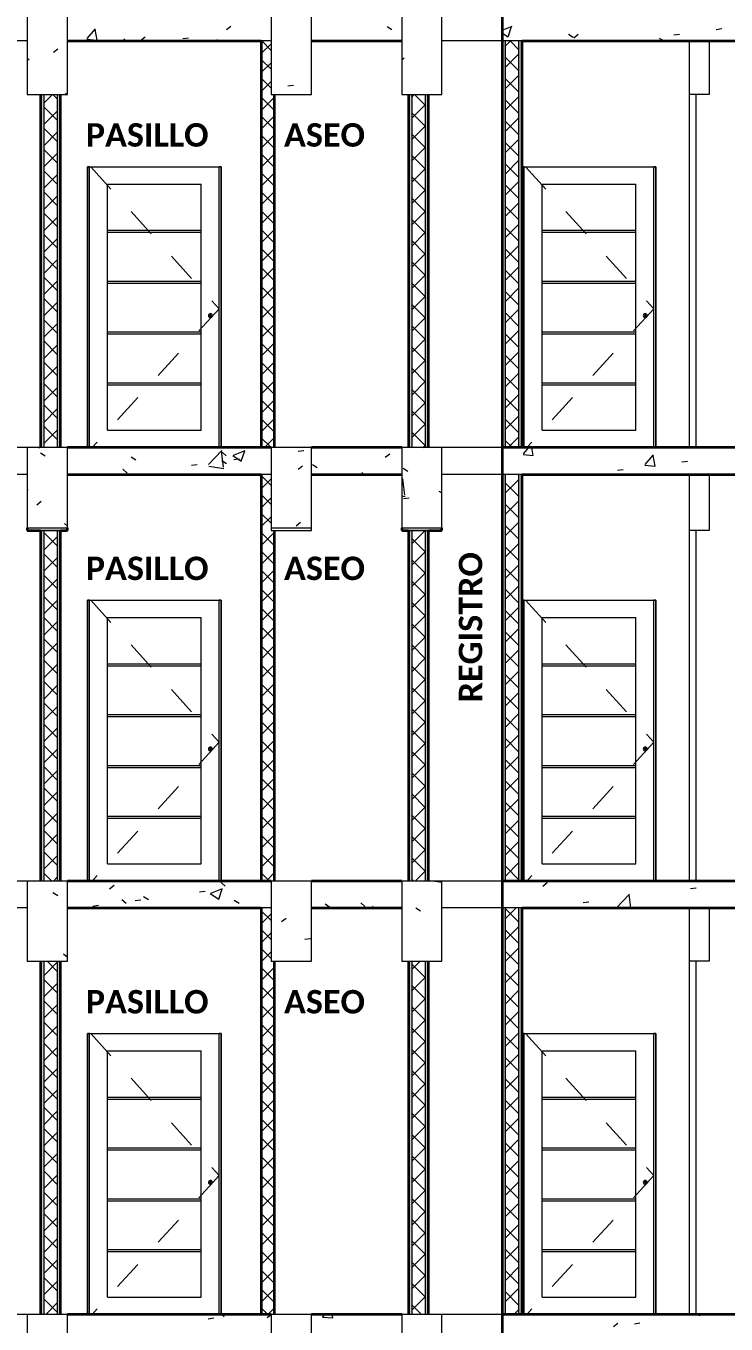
# Model space of a CAD drawing. Header units: metres. Extents: x -144 to 1000, y -717 to 29.
# Drawn here: x 283.87 to 289.11, y -636.42 to -626.71 of the extents above; entities that cross this region are included whole.
import ezdxf

# ---------------------------------------------------------------- set-up
doc = ezdxf.new("R2010")
doc.units = ezdxf.units.M
doc.linetypes.add('Trazo', pattern=[0.45, 0.225, -0.225])
doc.layers.get('0').update_dxf_attribs({"color": 1})
for name, color, linetype, lineweight in [('A-DETL-GENF', 1, 'Continuous', 9), ('A-DETL-THIN', 1, 'Continuous', 9), ('A-DOOR', 1, 'Continuous', 9), ('A-DOOR-FRAM', 1, 'Continuous', 9), ('A-DOOR-HDLN', 1, 'Trazo', 20), ('A-FLOR', 2, 'Continuous', 9), ('A-FLOR-PATT', 8, 'Continuous', 50), ('A-WALL', 4, 'Continuous', 9), ('G-ANNO-TEXT', 2, 'Continuous', 9), ('S-BEAM', 1, 'Continuous', 9), ('S-COLS', 7, 'Continuous', 9)]:
    doc.layers.add(name, color=color, linetype=linetype, lineweight=lineweight)
doc.layers.add('A-WALL-PATT', color=7, linetype='Continuous', lineweight=35, true_color=0x9c9c9c)
doc.styles.add('Calibri_B_1', font='calibrib.ttf', dxfattribs={"height": 0.135})

# ---------------------------------------------------------------- blocks, each defined once
blk = doc.blocks.new('ololo')
at = {"layer": 'A-WALL-PATT', "true_color": 0x747474}
for points in [[(287.4589, -629.8654), (287.4589, -626.8254), (287.4339, -626.8254), (287.4339, -629.8654), (287.448, -629.8654)], [(284.1339, -629.8654), (284.1339, -627.2254), (284.1089, -627.2254), (284.1089, -629.8654)], [(286.8839, -629.8654), (286.8839, -627.2254), (286.8589, -627.2254), (286.8589, -629.8654)], [(287.4589, -633.1054), (287.4589, -630.0654), (287.4339, -630.0654), (287.4339, -633.1054), (287.448, -633.1054)], [(284.1089, -633.1054), (284.1339, -633.1054), (284.1339, -630.4854), (284.1089, -630.4854), (284.1089, -633.0866)], [(286.8839, -633.1054), (286.8839, -630.4854), (286.8589, -630.4854), (286.8589, -633.1054)], [(287.4339, -636.3454), (287.4589, -636.3454), (287.4589, -633.3054), (287.4339, -633.3054), (287.4339, -636.2307)], [(284.1339, -636.3454), (284.1339, -633.7054), (284.1089, -633.7054), (284.1089, -636.3454)], [(286.8839, -636.3454), (286.8839, -633.7054), (286.8589, -633.7054), (286.8589, -636.3454)]]:
    blk.add_hatch(color=8, dxfattribs=at).paths.add_polyline_path(points)
at = {"layer": 'A-WALL-PATT', "lineweight": 5, "true_color": 0x747474}
for points in [[(287.5839, -629.8654), (287.5839, -626.8254), (287.5589, -626.8254), (287.5593, -629.8654)], [(283.9839, -629.8654), (284.0089, -629.8654), (284.0089, -627.2254), (283.9839, -627.2254), (283.9839, -629.8075)], [(286.7339, -629.8654), (286.7589, -629.8654), (286.7589, -627.2254), (286.7339, -627.2254), (286.7339, -629.8075)], [(287.5589, -633.1054), (287.5839, -633.1053), (287.5839, -630.0654), (287.5589, -630.0654), (287.5589, -633.0862)], [(283.9839, -633.1054), (284.0089, -633.1054), (284.0089, -630.4854), (283.9839, -630.4854), (283.9839, -632.9127)], [(286.7339, -633.1054), (286.7589, -633.1054), (286.7589, -630.4854), (286.7339, -630.4854), (286.7339, -632.9127)], [(287.5589, -636.3454), (287.5839, -636.3453), (287.5839, -633.3054), (287.5589, -633.3054), (287.5589, -636.3262)], [(283.9839, -636.3454), (284.0089, -636.3454), (284.0089, -633.7054), (283.9839, -633.7054), (283.9839, -636.2398)], [(286.7339, -636.3454), (286.7589, -636.3454), (286.7589, -633.7054), (286.7339, -633.7054), (286.7339, -636.2398)]]:
    blk.add_hatch(color=8, dxfattribs=at).paths.add_polyline_path(points)
at = {"layer": 'A-DETL-GENF'}
for p, q in [((283.884, -626.9534), (283.8975, -626.9657)), ((284.0793, -626.9101), (284.1126, -626.8845)), ((286.6839, -626.9662), (286.7024, -626.952)), ((285.8335, -627.1601), (285.8751, -627.1547)), ((284.1709, -627.2162), (284.1808, -627.2254)), ((283.9712, -629.8695), (283.9766, -629.8654)), ((283.9823, -629.9048), (284.0176, -629.9273)), ((285.9109, -629.8915), (285.9525, -629.886)), ((285.909, -630.0263), (285.9423, -630.0008)), ((286.6941, -630.0194), (286.7295, -630.0419)), ((286.6839, -630.1084), (286.694, -630.0979)), ((286.7064, -630.2208), (286.6924, -630.1002)), ((283.884, -630.1766), (283.89, -630.1821)), ((286.6839, -630.2267), (286.7088, -630.2305)), ((286.6968, -630.2449), (286.7384, -630.2394)), ((286.9619, -630.19), (286.9839, -630.204)), ((283.9558, -630.2923), (283.9891, -630.2667)), ((284.1634, -630.4326), (284.184, -630.4515)), ((285.8936, -630.449), (285.9268, -630.4235)), ((286.9321, -633.1067), (286.9839, -633.1148)), ((284.0765, -633.191), (284.1119, -633.2135)), ((286.7884, -633.3055), (286.8237, -633.328)), ((285.7855, -633.4085), (285.8188, -633.383)), ((285.9591, -633.5405), (286.0007, -633.535)), ((284.1559, -633.649), (284.184, -633.6748))]:
    blk.add_line(p, q, dxfattribs=at)
at = {"layer": 'A-DETL-THIN'}
for p, q in [((283.884, -626.6254), (283.884, -627.2254)), ((284.184, -627.2254), (284.184, -626.6254)), ((285.7076, -626.6254), (285.7076, -627.2254)), ((286.0098, -627.2254), (286.0098, -626.6254)), ((286.6839, -626.6254), (286.6839, -627.2254)), ((286.9839, -627.2254), (286.9839, -626.6254)), ((283.884, -627.2254), (284.184, -627.2254)), ((285.7076, -627.2254), (286.0098, -627.2254)), ((286.6839, -627.2254), (286.9839, -627.2254)), ((284.184, -629.8654), (283.884, -629.8654)), ((283.884, -629.8654), (283.884, -630.4654)), ((284.184, -630.4654), (284.184, -629.8654)), ((286.0098, -629.8654), (285.7076, -629.8654)), ((285.7076, -629.8654), (285.7076, -630.4654)), ((286.0098, -630.4654), (286.0098, -629.8654)), ((286.9839, -629.8654), (286.6839, -629.8654)), ((286.6839, -629.8654), (286.6839, -630.4654)), ((286.9839, -630.4654), (286.9839, -629.8654)), ((283.884, -630.4654), (284.184, -630.4654)), ((285.7076, -630.4654), (285.7076, -630.4854)), ((285.7076, -630.4654), (286.0098, -630.4654)), ((285.7076, -630.4854), (286.0098, -630.4854)), ((286.0098, -630.4854), (286.0098, -630.4654)), ((286.6839, -630.4654), (286.9839, -630.4654)), ((284.184, -633.1054), (283.884, -633.1054)), ((283.884, -633.1054), (283.884, -633.7054)), ((284.184, -633.7054), (284.184, -633.1054)), ((286.0098, -633.1054), (285.7076, -633.1054)), ((285.7076, -633.1054), (285.7076, -633.7054)), ((286.0098, -633.7054), (286.0098, -633.1054)), ((286.9839, -633.1054), (286.6839, -633.1054)), ((286.6839, -633.1054), (286.6839, -633.7054)), ((286.9839, -633.7054), (286.9839, -633.1054)), ((283.884, -633.7054), (284.184, -633.7054)), ((285.7076, -633.7054), (286.0098, -633.7054)), ((286.6839, -633.7054), (286.9839, -633.7054)), ((284.184, -636.3454), (283.884, -636.3454)), ((283.884, -636.3454), (283.884, -636.9454)), ((284.184, -636.9454), (284.184, -636.3454)), ((286.0098, -636.3454), (285.7076, -636.3454)), ((285.7076, -636.3454), (285.7076, -636.9454)), ((286.0098, -636.9454), (286.0098, -636.3454)), ((286.9839, -636.3454), (286.6839, -636.3454)), ((286.6839, -636.3454), (286.6839, -636.9454)), ((286.9839, -636.9454), (286.9839, -636.3454))]:
    blk.add_line(p, q, dxfattribs=at)
at = {"layer": 'A-DOOR'}
for p, q in [((284.349, -627.7654), (285.319, -627.7654)), ((284.349, -629.8654), (284.349, -627.7654)), ((285.319, -629.8654), (285.319, -627.7654)), ((287.5993, -627.7654), (288.5693, -627.7654)), ((287.5993, -629.8654), (287.5993, -627.7654)), ((288.5693, -629.8654), (288.5693, -627.7654)), ((284.484, -627.8954), (285.184, -627.8954)), ((284.484, -629.7354), (284.484, -627.8954)), ((285.184, -629.7354), (285.184, -627.8954)), ((287.7343, -627.8954), (288.4343, -627.8954)), ((287.7343, -629.7354), (287.7343, -627.8954)), ((288.4343, -629.7354), (288.4343, -627.8954)), ((284.484, -628.2404), (285.184, -628.2404)), ((284.484, -628.2554), (285.184, -628.2554)), ((287.7343, -628.2404), (288.4343, -628.2404)), ((287.7343, -628.2554), (288.4343, -628.2554)), ((284.484, -628.6204), (285.184, -628.6204)), ((284.484, -628.6354), (285.184, -628.6354)), ((287.7343, -628.6204), (288.4343, -628.6204)), ((287.7343, -628.6354), (288.4343, -628.6354)), ((284.484, -629.0004), (285.184, -629.0004)), ((287.7343, -629.0004), (288.4343, -629.0004)), ((284.484, -629.0154), (285.184, -629.0154)), ((287.7343, -629.0154), (288.4343, -629.0154)), ((284.484, -629.3804), (285.184, -629.3804)), ((287.7343, -629.3804), (288.4343, -629.3804)), ((284.484, -629.3954), (285.184, -629.3954)), ((287.7343, -629.3954), (288.4343, -629.3954)), ((284.484, -629.7354), (285.184, -629.7354)), ((287.7343, -629.7354), (288.4343, -629.7354)), ((284.349, -631.0054), (285.319, -631.0054)), ((284.349, -633.1054), (284.349, -631.0054)), ((285.319, -633.1054), (285.319, -631.0054)), ((287.5993, -631.0054), (288.5693, -631.0054)), ((287.5993, -633.1054), (287.5993, -631.0054)), ((288.5693, -633.1054), (288.5693, -631.0054)), ((284.484, -631.1354), (285.184, -631.1354)), ((284.484, -632.9754), (284.484, -631.1354)), ((285.184, -632.9754), (285.184, -631.1354)), ((287.7343, -631.1354), (288.4343, -631.1354)), ((287.7343, -632.9754), (287.7343, -631.1354)), ((288.4343, -632.9754), (288.4343, -631.1354)), ((284.484, -631.4804), (285.184, -631.4804)), ((284.484, -631.4954), (285.184, -631.4954)), ((287.7343, -631.4804), (288.4343, -631.4804)), ((287.7343, -631.4954), (288.4343, -631.4954)), ((284.484, -631.8604), (285.184, -631.8604)), ((284.484, -631.8754), (285.184, -631.8754)), ((287.7343, -631.8604), (288.4343, -631.8604)), ((287.7343, -631.8754), (288.4343, -631.8754)), ((284.484, -632.2404), (285.184, -632.2404)), ((284.484, -632.2554), (285.184, -632.2554)), ((287.7343, -632.2404), (288.4343, -632.2404)), ((287.7343, -632.2554), (288.4343, -632.2554)), ((284.484, -632.6204), (285.184, -632.6204)), ((284.484, -632.6354), (285.184, -632.6354)), ((287.7343, -632.6204), (288.4343, -632.6204)), ((287.7343, -632.6354), (288.4343, -632.6354)), ((284.484, -632.9754), (285.184, -632.9754)), ((287.7343, -632.9754), (288.4343, -632.9754)), ((284.349, -634.2454), (285.319, -634.2454)), ((284.349, -636.3454), (284.349, -634.2454)), ((285.319, -636.3454), (285.319, -634.2454)), ((287.5993, -634.2454), (288.5693, -634.2454)), ((287.5993, -636.3454), (287.5993, -634.2454)), ((288.5693, -636.3454), (288.5693, -634.2454)), ((284.484, -634.3754), (285.184, -634.3754)), ((284.484, -636.2154), (284.484, -634.3754)), ((285.184, -636.2154), (285.184, -634.3754)), ((287.7343, -634.3754), (288.4343, -634.3754)), ((287.7343, -636.2154), (287.7343, -634.3754)), ((288.4343, -636.2154), (288.4343, -634.3754)), ((284.484, -634.7204), (285.184, -634.7204)), ((287.7343, -634.7204), (288.4343, -634.7204)), ((284.484, -634.7354), (285.184, -634.7354)), ((287.7343, -634.7354), (288.4343, -634.7354)), ((284.484, -635.1004), (285.184, -635.1004)), ((284.484, -635.1154), (285.184, -635.1154)), ((287.7343, -635.1004), (288.4343, -635.1004)), ((287.7343, -635.1154), (288.4343, -635.1154)), ((284.484, -635.4804), (285.184, -635.4804)), ((284.484, -635.4954), (285.184, -635.4954)), ((287.7343, -635.4804), (288.4343, -635.4804)), ((287.7343, -635.4954), (288.4343, -635.4954)), ((284.484, -635.8604), (285.184, -635.8604)), ((284.484, -635.8754), (285.184, -635.8754)), ((287.7343, -635.8604), (288.4343, -635.8604)), ((287.7343, -635.8754), (288.4343, -635.8754)), ((284.484, -636.2154), (285.184, -636.2154)), ((287.7343, -636.2154), (288.4343, -636.2154))]:
    blk.add_line(p, q, dxfattribs=at)
for centre, radius, start, end in [((285.254, -628.8783), 0.015, 90, 270), ((285.254, -628.8783), 0.005, 90, 270), ((285.254, -628.8783), 0.015, 270, 90), ((285.254, -628.8783), 0.005, 270, 90), ((288.5043, -628.8783), 0.015, 90, 270), ((288.5043, -628.8783), 0.005, 90, 270), ((288.5043, -628.8783), 0.015, 270, 90), ((288.5043, -628.8783), 0.005, 270, 90), ((285.254, -632.1183), 0.015, 90, 270), ((285.254, -632.1183), 0.015, 270, 90), ((288.5043, -632.1183), 0.015, 90, 270), ((288.5043, -632.1183), 0.015, 270, 90), ((285.254, -632.1183), 0.005, 90, 270), ((285.254, -632.1183), 0.005, 270, 90), ((288.5043, -632.1183), 0.005, 90, 270), ((288.5043, -632.1183), 0.005, 270, 90), ((285.254, -635.3583), 0.015, 90, 270), ((285.254, -635.3583), 0.005, 90, 270), ((285.254, -635.3583), 0.015, 270, 90), ((285.254, -635.3583), 0.005, 270, 90), ((288.5043, -635.3583), 0.015, 90, 270), ((288.5043, -635.3583), 0.005, 90, 270), ((288.5043, -635.3583), 0.015, 270, 90), ((288.5043, -635.3583), 0.005, 270, 90)]:
    blk.add_arc(centre, radius, start, end, dxfattribs=at)
at = {"layer": 'A-DOOR-FRAM'}
for p, q in [((284.334, -627.7654), (284.334, -629.8654)), ((284.349, -627.7654), (284.334, -627.7654)), ((285.334, -627.7654), (285.319, -627.7654)), ((285.334, -629.8654), (285.334, -627.7654)), ((287.5843, -627.7654), (287.5843, -629.8654)), ((287.5993, -627.7654), (287.5843, -627.7654)), ((288.5843, -627.7654), (288.5693, -627.7654)), ((288.5843, -629.8654), (288.5843, -627.7654)), ((284.334, -631.0054), (284.334, -633.1054)), ((284.349, -631.0054), (284.334, -631.0054)), ((285.334, -631.0054), (285.319, -631.0054)), ((285.334, -633.1054), (285.334, -631.0054)), ((287.5843, -631.0054), (287.5843, -633.1054)), ((287.5993, -631.0054), (287.5843, -631.0054)), ((288.5843, -631.0054), (288.5693, -631.0054)), ((288.5843, -633.1054), (288.5843, -631.0054)), ((284.334, -634.2454), (284.334, -636.3454)), ((284.349, -634.2454), (284.334, -634.2454)), ((285.334, -634.2454), (285.319, -634.2454)), ((285.334, -636.3454), (285.334, -634.2454)), ((287.5843, -634.2454), (287.5843, -636.3454)), ((287.5993, -634.2454), (287.5843, -634.2454)), ((288.5843, -634.2454), (288.5693, -634.2454)), ((288.5843, -636.3454), (288.5843, -634.2454))]:
    blk.add_line(p, q, dxfattribs=at)
at = {"layer": 'A-DOOR-HDLN'}
for p, q in [((284.359, -627.7654), (285.319, -628.8274)), ((287.6093, -627.7654), (288.5693, -628.8274)), ((285.319, -628.8274), (284.369, -629.8654)), ((288.5693, -628.8274), (287.6193, -629.8654)), ((284.359, -631.0054), (285.319, -632.0674)), ((287.6093, -631.0054), (288.5693, -632.0674)), ((285.319, -632.0674), (284.369, -633.1054)), ((288.5693, -632.0674), (287.6193, -633.1054)), ((284.359, -634.2454), (285.319, -635.3074)), ((287.6093, -634.2454), (288.5693, -635.3074)), ((285.319, -635.3074), (284.369, -636.3454)), ((288.5693, -635.3074), (287.6193, -636.3454))]:
    blk.add_line(p, q, dxfattribs=at)
at = {"layer": 'A-FLOR', "lineweight": 35}
for p, q in [((287.4339, -626.6254), (287.4339, -626.8254)), ((284.184, -626.8254), (285.6339, -626.8254)), ((286.0098, -626.8254), (286.6839, -626.8254)), ((287.5839, -626.8254), (293.331, -626.8254)), ((285.7076, -629.8654), (284.184, -629.8654)), ((286.6839, -629.8654), (286.0098, -629.8654)), ((293.331, -629.8654), (287.4339, -629.8654)), ((287.4339, -629.8654), (287.4339, -630.0654)), ((284.184, -630.0654), (285.6339, -630.0654)), ((286.0098, -630.0654), (286.6839, -630.0654)), ((287.5839, -630.0654), (293.331, -630.0654)), ((285.7076, -633.1054), (284.184, -633.1054)), ((286.6839, -633.1054), (286.0098, -633.1054)), ((293.331, -633.1054), (287.4339, -633.1054)), ((287.4339, -633.1054), (287.4339, -633.3054)), ((284.184, -633.3054), (285.6339, -633.3054)), ((286.0098, -633.3054), (286.6839, -633.3054)), ((287.5839, -633.3054), (293.331, -633.3054)), ((285.7076, -636.3454), (284.184, -636.3454)), ((286.6839, -636.3454), (286.0098, -636.3454)), ((293.331, -636.3454), (287.4339, -636.3454)), ((287.4339, -636.3454), (287.4339, -636.5454))]:
    blk.add_line(p, q, dxfattribs=at)
at = {"layer": 'A-FLOR'}
for p, q in [((283.884, -626.8254), (283.4339, -626.8254)), ((287.4339, -626.8254), (286.9839, -626.8254)), ((283.884, -630.0654), (283.4339, -630.0654)), ((287.4339, -630.0654), (286.9839, -630.0654)), ((283.884, -633.3054), (283.4339, -633.3054)), ((287.4339, -633.3054), (286.9839, -633.3054))]:
    blk.add_line(p, q, dxfattribs=at)
at = {"layer": 'A-FLOR-PATT', "color": 8, "lineweight": 5, "true_color": 0x828282}
for p, q in [((284.3333, -626.8074), (284.3946, -626.7344)), ((284.4057, -626.8188), (284.391, -626.7392)), ((285.3728, -626.7394), (285.4061, -626.7139)), ((286.5749, -626.7173), (286.6103, -626.7398)), ((287.4339, -626.7439), (287.5092, -626.715)), ((287.4339, -626.7637), (287.4784, -626.7937)), ((287.4785, -626.7941), (287.5043, -626.7173)), ((289.0355, -626.7386), (289.0771, -626.7331)), ((284.3297, -626.8117), (284.4056, -626.8184)), ((284.6072, -626.8103), (284.6237, -626.8254)), ((284.7314, -626.8207), (284.7646, -626.7952)), ((285.0476, -626.8067), (285.0892, -626.8012)), ((285.296, -626.8254), (285.3055, -626.8141)), ((285.3031, -626.8254), (285.3019, -626.8189)), ((287.9308, -626.7746), (287.9662, -626.7971)), ((287.9703, -626.8009), (288.0036, -626.7754)), ((288.6088, -626.8032), (288.6435, -626.8254)), ((288.7182, -626.7804), (288.7598, -626.7749)), ((287.5942, -629.9129), (287.6341, -629.8654)), ((287.6671, -629.9237), (287.6563, -629.8654)), ((284.6603, -629.9335), (284.6956, -629.956)), ((285.2393, -629.9905), (285.3383, -629.8874)), ((285.3511, -630.0106), (285.337, -629.8899)), ((285.3382, -629.9621), (285.3736, -629.9846)), ((285.3404, -629.8995), (285.3713, -629.9278)), ((285.4211, -629.9235), (285.4843, -629.9661)), ((285.4253, -629.9219), (285.5142, -629.8878)), ((285.4299, -629.9548), (285.4715, -629.9493)), ((285.4844, -629.9665), (285.5101, -629.8898)), ((286.561, -629.9369), (286.5942, -629.9114)), ((287.5911, -629.9167), (287.667, -629.9233)), ((288.5052, -629.9925), (288.5664, -629.9196)), ((288.578, -630.0035), (288.5633, -629.9238)), ((288.7788, -629.9708), (288.8204, -629.9653)), ((284.5997, -630.0266), (284.6306, -630.055)), ((285.1128, -629.9965), (285.1543, -629.9911)), ((285.2407, -630.0028), (285.3537, -630.0204)), ((286.0162, -629.9907), (286.0515, -630.0133)), ((286.3853, -630.0512), (286.4008, -630.0654)), ((288.2978, -630.0341), (288.3394, -630.0287)), ((288.502, -629.9964), (288.5779, -630.003)), ((284.4997, -633.1623), (284.533, -633.1368)), ((285.2556, -633.1963), (285.3445, -633.1622)), ((285.3154, -633.2406), (285.3412, -633.1639)), ((285.3329, -633.1159), (285.3638, -633.1442)), ((287.7387, -633.1425), (287.772, -633.117)), ((288.8434, -633.1607), (288.885, -633.1553)), ((284.5922, -633.243), (284.6231, -633.2714)), ((284.6922, -633.2503), (284.7338, -633.2449)), ((284.7545, -633.2196), (284.7898, -633.2421)), ((285.1732, -633.187), (285.2148, -633.1815)), ((285.2521, -633.1976), (285.3153, -633.2403)), ((285.4324, -633.2482), (285.4678, -633.2708)), ((286.3778, -633.2676), (286.4087, -633.2959)), ((288.0411, -633.2664), (288.0827, -633.2609)), ((288.2896, -633.3054), (288.3866, -633.2043)), ((288.3962, -633.3054), (288.3846, -633.2057)), ((284.3749, -633.2921), (284.4165, -633.2866)), ((286.1104, -633.2769), (286.1457, -633.2994)), ((286.4554, -633.3054), (286.4707, -633.2936)), ((285.238, -636.3769), (285.2795, -636.3714)), ((285.3396, -636.3454), (285.3563, -636.3606)), ((285.6774, -636.3679), (285.7068, -636.3454)), ((286.0918, -636.3646), (286.1677, -636.3712)), ((286.0939, -636.3621), (286.1079, -636.3454)), ((286.1678, -636.3716), (286.1629, -636.3454)), ((288.9044, -636.3511), (288.946, -636.3457)), ((288.9086, -636.3541), (288.9199, -636.3454)), ((288.2671, -636.4354), (288.3003, -636.4099)), ((288.4234, -636.4145), (288.465, -636.409))]:
    blk.add_line(p, q, dxfattribs=at)
at = {"layer": 'A-WALL', "lineweight": 35}
for p, q in [((285.6339, -626.8254), (285.6339, -629.8654)), ((287.4339, -626.8254), (287.4339, -629.8654)), ((287.5839, -629.8654), (287.5839, -626.8254)), ((283.9839, -627.2254), (283.9839, -629.8654)), ((284.1339, -629.8654), (284.1339, -627.2254)), ((285.7339, -629.8654), (285.7339, -627.2254)), ((286.7339, -627.2254), (286.7339, -629.8654)), ((286.8839, -629.8654), (286.8839, -627.2254)), ((285.6339, -630.0654), (285.6339, -633.1054)), ((287.4339, -630.0654), (287.4339, -633.1054)), ((287.5839, -633.1054), (287.5839, -630.0654)), ((283.9839, -630.4854), (283.9839, -633.1054)), ((284.1339, -633.1054), (284.1339, -630.4854)), ((285.7339, -633.1054), (285.7339, -630.4854)), ((286.7339, -630.4854), (286.7339, -633.1054)), ((286.8839, -633.1054), (286.8839, -630.4854)), ((285.6339, -633.3054), (285.6339, -636.3454)), ((287.4339, -633.3054), (287.4339, -636.3454)), ((287.5839, -636.3454), (287.5839, -633.3054)), ((283.9839, -633.7054), (283.9839, -636.3454)), ((284.1339, -636.3454), (284.1339, -633.7054)), ((285.7339, -636.3454), (285.7339, -633.7054)), ((286.7339, -633.7054), (286.7339, -636.3454)), ((286.8839, -636.3454), (286.8839, -633.7054))]:
    blk.add_line(p, q, dxfattribs=at)
at = {"layer": 'A-WALL'}
for p, q in [((285.7076, -626.8254), (285.6339, -626.8254)), ((287.5839, -626.8254), (287.4339, -626.8254)), ((287.4589, -629.8654), (287.4589, -626.8254)), ((287.5589, -629.8654), (287.5589, -626.8254)), ((288.8343, -629.8654), (288.8343, -626.8254)), ((284.0089, -627.2254), (284.0089, -629.8654)), ((284.1089, -627.2254), (284.1089, -629.8654)), ((286.7589, -627.2254), (286.7589, -629.8654)), ((286.8589, -627.2254), (286.8589, -629.8654)), ((288.8843, -629.8654), (288.8843, -627.2254)), ((284.334, -629.8654), (284.334, -627.7654)), ((284.334, -627.7654), (284.349, -627.7654)), ((285.319, -627.7654), (285.334, -627.7654)), ((285.334, -627.7654), (285.334, -629.8654)), ((287.5843, -629.8654), (287.5843, -627.7654)), ((287.5843, -627.7654), (287.5993, -627.7654)), ((288.5693, -627.7654), (288.5843, -627.7654)), ((288.5843, -627.7654), (288.5843, -629.8654)), ((283.884, -629.8654), (283.4339, -629.8654)), ((287.4339, -629.8654), (286.9839, -629.8654)), ((285.7076, -630.0654), (285.6339, -630.0654)), ((287.5839, -630.0654), (287.4339, -630.0654)), ((287.4589, -633.1054), (287.4589, -630.0654)), ((287.5589, -633.1054), (287.5589, -630.0654)), ((288.8343, -633.1054), (288.8343, -630.0654)), ((284.1339, -630.4854), (283.9839, -630.4854)), ((284.0089, -630.4854), (284.0089, -633.1054)), ((284.1089, -630.4854), (284.1089, -633.1054)), ((286.8839, -630.4854), (286.7339, -630.4854)), ((286.7589, -630.4854), (286.7589, -633.1054)), ((286.8589, -630.4854), (286.8589, -633.1054)), ((288.8843, -633.1054), (288.8843, -630.4854)), ((284.334, -633.1054), (284.334, -631.0054)), ((284.334, -631.0054), (284.349, -631.0054)), ((285.319, -631.0054), (285.334, -631.0054)), ((285.334, -631.0054), (285.334, -633.1054)), ((287.5843, -633.1054), (287.5843, -631.0054)), ((287.5843, -631.0054), (287.5993, -631.0054)), ((288.5693, -631.0054), (288.5843, -631.0054)), ((288.5843, -631.0054), (288.5843, -633.1054)), ((283.884, -633.1054), (283.4339, -633.1054)), ((287.4339, -633.1054), (286.9839, -633.1054)), ((285.7076, -633.3054), (285.6339, -633.3054)), ((287.5839, -633.3054), (287.4339, -633.3054)), ((287.4589, -636.3454), (287.4589, -633.3054)), ((287.5589, -636.3454), (287.5589, -633.3054)), ((288.8343, -636.3454), (288.8343, -633.3054)), ((284.0089, -633.7054), (284.0089, -636.3454)), ((284.1089, -633.7054), (284.1089, -636.3454)), ((286.7589, -633.7054), (286.7589, -636.3454)), ((286.8589, -633.7054), (286.8589, -636.3454)), ((288.8843, -636.3454), (288.8843, -633.7054)), ((284.334, -636.3454), (284.334, -634.2454)), ((284.334, -634.2454), (284.349, -634.2454)), ((285.319, -634.2454), (285.334, -634.2454)), ((285.334, -634.2454), (285.334, -636.3454)), ((287.5843, -636.3454), (287.5843, -634.2454)), ((287.5843, -634.2454), (287.5993, -634.2454)), ((288.5693, -634.2454), (288.5843, -634.2454)), ((288.5843, -634.2454), (288.5843, -636.3454)), ((283.884, -636.3454), (283.4339, -636.3454)), ((287.4339, -636.3454), (286.9839, -636.3454))]:
    blk.add_line(p, q, dxfattribs=at)
at = {"layer": 'A-WALL-PATT', "color": 8, "lineweight": 5, "true_color": 0x747474}
for p, q in [((285.6339, -626.9199), (285.7076, -626.8462)), ((285.7076, -626.8953), (285.6377, -626.8254)), ((285.7076, -627.0367), (285.6339, -626.963)), ((285.6339, -627.0614), (285.7076, -626.9876)), ((285.7076, -627.1782), (285.6339, -627.1044)), ((285.6339, -627.2028), (285.7076, -627.129)), ((285.6339, -627.3442), (285.7339, -627.2442)), ((285.7339, -627.3458), (285.6339, -627.2458)), ((285.6339, -627.4856), (285.7339, -627.3856)), ((285.7339, -627.4873), (285.6339, -627.3873)), ((285.6339, -627.627), (285.7339, -627.527)), ((285.7339, -627.6287), (285.6339, -627.5287)), ((285.6339, -627.7685), (285.7339, -627.6685)), ((285.7339, -627.7701), (285.6339, -627.6701)), ((285.6339, -627.9099), (285.7339, -627.8099)), ((285.7339, -627.9115), (285.6339, -627.8115)), ((285.6339, -628.0513), (285.7339, -627.9513)), ((285.7339, -628.0529), (285.6339, -627.9529)), ((285.6339, -628.1927), (285.7339, -628.0927)), ((285.7339, -628.1944), (285.6339, -628.0944)), ((285.6339, -628.3342), (285.7339, -628.2342)), ((285.7339, -628.3358), (285.6339, -628.2358)), ((285.6339, -628.4756), (285.7339, -628.3756)), ((285.7339, -628.4772), (285.6339, -628.3772)), ((285.6339, -628.617), (285.7339, -628.517)), ((285.7339, -628.6186), (285.6339, -628.5186)), ((285.6339, -628.7584), (285.7339, -628.6584)), ((285.7339, -628.7601), (285.6339, -628.6601)), ((285.6339, -628.8998), (285.7339, -628.7998)), ((285.7339, -628.9015), (285.6339, -628.8015)), ((285.6339, -629.0413), (285.7339, -628.9413)), ((285.7339, -629.0429), (285.6339, -628.9429)), ((285.6339, -629.1827), (285.7339, -629.0827)), ((285.7339, -629.1843), (285.6339, -629.0843)), ((285.6339, -629.3241), (285.7339, -629.2241)), ((285.7339, -629.3257), (285.6339, -629.2257)), ((285.6339, -629.4655), (285.7339, -629.3655)), ((285.7339, -629.4672), (285.6339, -629.3672)), ((285.6339, -629.6069), (285.7339, -629.5069)), ((285.7339, -629.6086), (285.6339, -629.5086)), ((285.6339, -629.7484), (285.7339, -629.6484)), ((285.7339, -629.75), (285.6339, -629.65)), ((285.7078, -629.8654), (285.6339, -629.7914)), ((285.6583, -629.8654), (285.7339, -629.7898)), ((285.7076, -630.148), (285.6339, -630.0743)), ((285.6339, -630.1726), (285.7076, -630.0989)), ((285.7076, -630.2894), (285.6339, -630.2157)), ((285.6339, -630.3141), (285.7076, -630.2403)), ((285.7076, -630.4309), (285.6339, -630.3571)), ((285.6339, -630.4555), (285.7076, -630.3817)), ((285.6339, -630.5969), (285.7339, -630.4969)), ((285.7339, -630.5985), (285.6339, -630.4985)), ((285.6339, -630.7383), (285.7339, -630.6383)), ((285.7339, -630.7399), (285.6339, -630.6399)), ((285.6339, -630.8797), (285.7339, -630.7797)), ((285.7339, -630.8814), (285.6339, -630.7814)), ((285.6339, -631.0212), (285.7339, -630.9212)), ((285.7339, -631.0228), (285.6339, -630.9228)), ((285.6339, -631.1626), (285.7339, -631.0626)), ((285.7339, -631.1642), (285.6339, -631.0642)), ((285.6339, -631.304), (285.7339, -631.204)), ((285.7339, -631.3056), (285.6339, -631.2056)), ((285.6339, -631.4454), (285.7339, -631.3454)), ((285.7339, -631.4471), (285.6339, -631.3471)), ((285.6339, -631.5868), (285.7339, -631.4868)), ((285.7339, -631.5885), (285.6339, -631.4885)), ((285.6339, -631.7283), (285.7339, -631.6283)), ((285.7339, -631.7299), (285.6339, -631.6299)), ((285.6339, -631.8697), (285.7339, -631.7697)), ((285.7339, -631.8713), (285.6339, -631.7713)), ((285.6339, -632.0111), (285.7339, -631.9111)), ((285.7339, -632.0127), (285.6339, -631.9127)), ((285.6339, -632.1525), (285.7339, -632.0525)), ((285.7339, -632.1542), (285.6339, -632.0542)), ((285.6339, -632.294), (285.7339, -632.194)), ((285.7339, -632.2956), (285.6339, -632.1956)), ((285.6339, -632.4354), (285.7339, -632.3354)), ((285.7339, -632.437), (285.6339, -632.337)), ((285.6339, -632.5768), (285.7339, -632.4768)), ((285.7339, -632.5784), (285.6339, -632.4784)), ((285.6339, -632.7182), (285.7339, -632.6182)), ((285.7339, -632.7198), (285.6339, -632.6198)), ((285.6339, -632.8596), (285.7339, -632.7596)), ((285.7339, -632.8613), (285.6339, -632.7613)), ((285.6339, -633.0011), (285.7339, -632.9011)), ((285.7339, -633.0027), (285.6339, -632.9027)), ((285.6951, -633.1054), (285.6339, -633.0441)), ((285.671, -633.1054), (285.7339, -633.0425)), ((285.7076, -633.4007), (285.6339, -633.327)), ((285.6339, -633.4253), (285.7076, -633.3516)), ((285.7076, -633.5421), (285.6339, -633.4684)), ((285.6339, -633.5667), (285.7076, -633.493)), ((285.7076, -633.6835), (285.6339, -633.6098)), ((285.6339, -633.7082), (285.7076, -633.6344)), ((285.6339, -633.8496), (285.7339, -633.7496)), ((285.7339, -633.8512), (285.6339, -633.7512)), ((285.7339, -633.7098), (285.7295, -633.7054)), ((285.6339, -633.991), (285.7339, -633.891)), ((285.7339, -633.9926), (285.6339, -633.8926)), ((285.6339, -634.1324), (285.7339, -634.0324)), ((285.7339, -634.1341), (285.6339, -634.0341)), ((285.6339, -634.2738), (285.7339, -634.1738)), ((285.7339, -634.2755), (285.6339, -634.1755)), ((285.6339, -634.4153), (285.7339, -634.3153)), ((285.7339, -634.4169), (285.6339, -634.3169)), ((285.6339, -634.5567), (285.7339, -634.4567)), ((285.7339, -634.5583), (285.6339, -634.4583)), ((285.6339, -634.6981), (285.7339, -634.5981)), ((285.7339, -634.6997), (285.6339, -634.5997)), ((285.6339, -634.8395), (285.7339, -634.7395)), ((285.7339, -634.8412), (285.6339, -634.7412)), ((285.6339, -634.981), (285.7339, -634.881)), ((285.7339, -634.9826), (285.6339, -634.8826)), ((285.6339, -635.1224), (285.7339, -635.0224)), ((285.7339, -635.124), (285.6339, -635.024)), ((285.6339, -635.2638), (285.7339, -635.1638)), ((285.7339, -635.2654), (285.6339, -635.1654)), ((285.6339, -635.4052), (285.7339, -635.3052)), ((285.7339, -635.4069), (285.6339, -635.3069)), ((285.6339, -635.5466), (285.7339, -635.4466)), ((285.7339, -635.5483), (285.6339, -635.4483)), ((285.6339, -635.6881), (285.7339, -635.5881)), ((285.7339, -635.6897), (285.6339, -635.5897)), ((285.6339, -635.8295), (285.7339, -635.7295)), ((285.7339, -635.8311), (285.6339, -635.7311)), ((285.6339, -635.9709), (285.7339, -635.8709)), ((285.7339, -635.9725), (285.6339, -635.8725)), ((285.6339, -636.1123), (285.7339, -636.0123)), ((285.7339, -636.114), (285.6339, -636.014)), ((285.6339, -636.2537), (285.7339, -636.1537)), ((285.7339, -636.2554), (285.6339, -636.1554)), ((285.6825, -636.3454), (285.6339, -636.2968)), ((285.6837, -636.3454), (285.7339, -636.2952))]:
    blk.add_line(p, q, dxfattribs=at)
at = {"layer": 'A-WALL-PATT', "color": 1, "lineweight": 5, "true_color": 0xff0000}
for p, q in [((287.4589, -626.8627), (287.4962, -626.8254)), ((287.5589, -626.8904), (287.4938, -626.8254)), ((287.4589, -627.0218), (287.5589, -626.9218)), ((287.5589, -627.0495), (287.4589, -626.9495)), ((287.4589, -627.1809), (287.5589, -627.0809)), ((287.5589, -627.2086), (287.4589, -627.1086)), ((284.0089, -627.2898), (284.0733, -627.2254)), ((284.1089, -627.2588), (284.0755, -627.2254)), ((286.7589, -627.2445), (286.778, -627.2254)), ((286.8589, -627.3041), (286.7801, -627.2254)), ((287.4589, -627.34), (287.5589, -627.24)), ((284.1089, -627.4179), (284.0089, -627.3179)), ((284.0089, -627.4489), (284.1089, -627.3489)), ((286.7589, -627.4036), (286.8589, -627.3036)), ((287.5589, -627.3677), (287.4589, -627.2677)), ((286.8589, -627.4632), (286.7589, -627.3632)), ((287.4589, -627.4991), (287.5589, -627.3991)), ((287.5589, -627.5268), (287.4589, -627.4268)), ((284.1089, -627.577), (284.0089, -627.477)), ((284.0089, -627.608), (284.1089, -627.508)), ((286.7589, -627.5627), (286.8589, -627.4627)), ((286.8589, -627.6223), (286.7589, -627.5223)), ((284.1089, -627.7361), (284.0089, -627.6361)), ((286.7589, -627.7218), (286.8589, -627.6218)), ((287.4589, -627.6582), (287.5589, -627.5582)), ((287.5589, -627.6859), (287.4589, -627.5859)), ((284.0089, -627.7671), (284.1089, -627.6671)), ((286.8589, -627.7814), (286.7589, -627.6814)), ((287.4589, -627.8173), (287.5589, -627.7173)), ((284.1089, -627.8952), (284.0089, -627.7952)), ((284.0089, -627.9262), (284.1089, -627.8262)), ((286.7589, -627.8809), (286.8589, -627.7809)), ((287.5589, -627.845), (287.4589, -627.745)), ((286.8589, -627.9405), (286.7589, -627.8405)), ((287.4589, -627.9764), (287.5589, -627.8764)), ((287.5589, -628.0041), (287.4589, -627.9041)), ((284.1089, -628.0543), (284.0089, -627.9543)), ((284.0089, -628.0853), (284.1089, -627.9853)), ((286.7589, -628.04), (286.8589, -627.94)), ((286.8589, -628.0996), (286.7589, -627.9996)), ((284.1089, -628.2134), (284.0089, -628.1134)), ((286.7589, -628.1991), (286.8589, -628.0991)), ((287.4589, -628.1355), (287.5589, -628.0355)), ((287.5589, -628.1632), (287.4589, -628.0632)), ((284.0089, -628.2444), (284.1089, -628.1444)), ((286.8589, -628.2587), (286.7589, -628.1587)), ((287.4589, -628.2946), (287.5589, -628.1946)), ((287.5589, -628.3223), (287.4589, -628.2223)), ((284.1089, -628.3725), (284.0089, -628.2725)), ((284.0089, -628.4035), (284.1089, -628.3035)), ((286.7589, -628.3582), (286.8589, -628.2582)), ((286.8589, -628.4178), (286.7589, -628.3178)), ((286.7589, -628.5173), (286.8589, -628.4173)), ((287.4589, -628.4537), (287.5589, -628.3537)), ((287.5589, -628.4814), (287.4589, -628.3814)), ((284.1089, -628.5316), (284.0089, -628.4316)), ((284.0089, -628.5626), (284.1089, -628.4626)), ((286.8589, -628.5769), (286.7589, -628.4769)), ((287.4589, -628.6128), (287.5589, -628.5128)), ((284.1089, -628.6907), (284.0089, -628.5907)), ((286.7589, -628.6764), (286.8589, -628.5764)), ((287.5589, -628.6405), (287.4589, -628.5405)), ((284.0089, -628.7217), (284.1089, -628.6217)), ((286.8589, -628.736), (286.7589, -628.636)), ((287.4589, -628.7719), (287.5589, -628.6719)), ((287.5589, -628.7996), (287.4589, -628.6996)), ((284.1089, -628.8498), (284.0089, -628.7498)), ((284.0089, -628.8808), (284.1089, -628.7808)), ((286.7589, -628.8355), (286.8589, -628.7355)), ((286.8589, -628.8951), (286.7589, -628.7951)), ((286.7589, -628.9946), (286.8589, -628.8946)), ((287.4589, -628.931), (287.5589, -628.831)), ((287.5589, -628.9587), (287.4589, -628.8587)), ((284.1089, -629.0089), (284.0089, -628.9089)), ((284.0089, -629.0399), (284.1089, -628.9399)), ((286.8589, -629.0542), (286.7589, -628.9542)), ((287.4589, -629.0901), (287.5589, -628.9901)), ((284.1089, -629.168), (284.0089, -629.068)), ((284.0089, -629.199), (284.1089, -629.099)), ((286.7589, -629.1537), (286.8589, -629.0537)), ((287.5589, -629.1178), (287.4589, -629.0178)), ((286.8589, -629.2133), (286.7589, -629.1133)), ((287.4589, -629.2492), (287.5589, -629.1492)), ((287.5589, -629.2769), (287.4589, -629.1769)), ((284.1089, -629.3271), (284.0089, -629.2271)), ((284.0089, -629.3581), (284.1089, -629.2581)), ((286.7589, -629.3128), (286.8589, -629.2128)), ((286.8589, -629.3724), (286.7589, -629.2724)), ((284.1089, -629.4862), (284.0089, -629.3862)), ((286.7589, -629.4719), (286.8589, -629.3719)), ((287.4589, -629.4083), (287.5589, -629.3083)), ((287.5589, -629.436), (287.4589, -629.336)), ((284.0089, -629.5172), (284.1089, -629.4172)), ((286.8589, -629.5315), (286.7589, -629.4315)), ((287.4589, -629.5674), (287.5589, -629.4674)), ((284.1089, -629.6453), (284.0089, -629.5453)), ((284.0089, -629.6763), (284.1089, -629.5763)), ((286.7589, -629.631), (286.8589, -629.531)), ((287.5589, -629.5951), (287.4589, -629.4951)), ((286.8589, -629.6906), (286.7589, -629.5906)), ((287.4589, -629.7265), (287.5589, -629.6265)), ((287.5589, -629.7542), (287.4589, -629.6542)), ((284.1089, -629.8044), (284.0089, -629.7044)), ((284.0089, -629.8354), (284.1089, -629.7354)), ((286.7589, -629.7901), (286.8589, -629.6901)), ((286.8589, -629.8497), (286.7589, -629.7497)), ((284.0108, -629.8654), (284.0089, -629.8635)), ((286.8427, -629.8654), (286.8589, -629.8492)), ((287.511, -629.8654), (287.4589, -629.8133)), ((287.4791, -629.8654), (287.5589, -629.7856)), ((287.5589, -630.0724), (287.5519, -630.0654)), ((287.4589, -630.2038), (287.5589, -630.1038)), ((287.5589, -630.2315), (287.4589, -630.1315)), ((287.4589, -630.3629), (287.5589, -630.2629)), ((287.5589, -630.3906), (287.4589, -630.2906)), ((287.4589, -630.522), (287.5589, -630.422)), ((287.5589, -630.5497), (287.4589, -630.4497)), ((284.1089, -630.5999), (284.0089, -630.4999)), ((284.0089, -630.6309), (284.1089, -630.5309)), ((286.7589, -630.5856), (286.8589, -630.4856)), ((286.8589, -630.6452), (286.7589, -630.5452)), ((286.8589, -630.4861), (286.8582, -630.4854)), ((286.7589, -630.7447), (286.8589, -630.6447)), ((287.4589, -630.6811), (287.5589, -630.5811)), ((287.5589, -630.7088), (287.4589, -630.6088)), ((284.1089, -630.759), (284.0089, -630.659)), ((284.0089, -630.79), (284.1089, -630.69)), ((286.8589, -630.8043), (286.7589, -630.7043)), ((287.4589, -630.8402), (287.5589, -630.7402)), ((284.1089, -630.9181), (284.0089, -630.8181)), ((286.7589, -630.9038), (286.8589, -630.8038)), ((287.5589, -630.8679), (287.4589, -630.7679)), ((284.0089, -630.9491), (284.1089, -630.8491)), ((286.8589, -630.9634), (286.7589, -630.8634)), ((287.4589, -630.9993), (287.5589, -630.8993)), ((287.5589, -631.027), (287.4589, -630.927)), ((284.1089, -631.0772), (284.0089, -630.9772)), ((284.0089, -631.1082), (284.1089, -631.0082)), ((286.7589, -631.0629), (286.8589, -630.9629)), ((286.8589, -631.1225), (286.7589, -631.0225)), ((284.1089, -631.2363), (284.0089, -631.1363)), ((286.7589, -631.222), (286.8589, -631.122)), ((287.4589, -631.1584), (287.5589, -631.0584)), ((287.5589, -631.1861), (287.4589, -631.0861)), ((284.0089, -631.2673), (284.1089, -631.1673)), ((286.8589, -631.2816), (286.7589, -631.1816)), ((287.4589, -631.3175), (287.5589, -631.2175)), ((284.1089, -631.3954), (284.0089, -631.2954)), ((284.0089, -631.4264), (284.1089, -631.3264)), ((286.7589, -631.3811), (286.8589, -631.2811)), ((287.5589, -631.3452), (287.4589, -631.2452)), ((286.8589, -631.4407), (286.7589, -631.3407)), ((287.4589, -631.4766), (287.5589, -631.3766)), ((287.5589, -631.5043), (287.4589, -631.4043)), ((284.1089, -631.5545), (284.0089, -631.4545)), ((284.0089, -631.5855), (284.1089, -631.4855)), ((286.7589, -631.5402), (286.8589, -631.4402)), ((286.8589, -631.5998), (286.7589, -631.4998)), ((284.1089, -631.7136), (284.0089, -631.6136)), ((286.7589, -631.6993), (286.8589, -631.5993)), ((287.4589, -631.6357), (287.5589, -631.5357)), ((287.5589, -631.6634), (287.4589, -631.5634)), ((284.0089, -631.7446), (284.1089, -631.6446)), ((286.8589, -631.7589), (286.7589, -631.6589)), ((287.4589, -631.7948), (287.5589, -631.6948)), ((284.1089, -631.8727), (284.0089, -631.7727)), ((284.0089, -631.9037), (284.1089, -631.8037)), ((286.7589, -631.8584), (286.8589, -631.7584)), ((287.5589, -631.8225), (287.4589, -631.7225)), ((286.8589, -631.918), (286.7589, -631.818)), ((287.4589, -631.9539), (287.5589, -631.8539)), ((287.5589, -631.9816), (287.4589, -631.8816)), ((284.1089, -632.0318), (284.0089, -631.9318)), ((284.0089, -632.0628), (284.1089, -631.9628)), ((286.7589, -632.0175), (286.8589, -631.9175)), ((286.8589, -632.0771), (286.7589, -631.9771)), ((284.1089, -632.1909), (284.0089, -632.0909)), ((286.7589, -632.1766), (286.8589, -632.0766)), ((287.4589, -632.113), (287.5589, -632.013)), ((287.5589, -632.1407), (287.4589, -632.0407)), ((284.0089, -632.2219), (284.1089, -632.1219)), ((286.8589, -632.2362), (286.7589, -632.1362)), ((287.4589, -632.2721), (287.5589, -632.1721)), ((287.5589, -632.2998), (287.4589, -632.1998)), ((284.1089, -632.35), (284.0089, -632.25)), ((284.0089, -632.381), (284.1089, -632.281)), ((286.7589, -632.3357), (286.8589, -632.2357)), ((286.8589, -632.3953), (286.7589, -632.2953)), ((286.7589, -632.4948), (286.8589, -632.3948)), ((287.4589, -632.4312), (287.5589, -632.3312)), ((287.5589, -632.4589), (287.4589, -632.3589)), ((284.1089, -632.5091), (284.0089, -632.4091)), ((284.0089, -632.5401), (284.1089, -632.4401)), ((286.8589, -632.5544), (286.7589, -632.4544)), ((287.4589, -632.5903), (287.5589, -632.4903)), ((284.1089, -632.6682), (284.0089, -632.5682)), ((286.7589, -632.6539), (286.8589, -632.5539)), ((287.5589, -632.618), (287.4589, -632.518)), ((284.0089, -632.6992), (284.1089, -632.5992)), ((286.8589, -632.7135), (286.7589, -632.6135)), ((287.4589, -632.7494), (287.5589, -632.6494)), ((287.5589, -632.7771), (287.4589, -632.6771)), ((284.1089, -632.8273), (284.0089, -632.7273)), ((284.0089, -632.8583), (284.1089, -632.7583)), ((286.7589, -632.813), (286.8589, -632.713)), ((286.8589, -632.8726), (286.7589, -632.7726)), ((286.7589, -632.9721), (286.8589, -632.8721)), ((287.4589, -632.9085), (287.5589, -632.8085)), ((287.5589, -632.9362), (287.4589, -632.8362)), ((284.1089, -632.9864), (284.0089, -632.8864)), ((284.0089, -633.0174), (284.1089, -632.9174)), ((286.8589, -633.0317), (286.7589, -632.9317)), ((287.4589, -633.0676), (287.5589, -632.9676)), ((284.0688, -633.1054), (284.0089, -633.0455)), ((284.08, -633.1054), (284.1089, -633.0765)), ((286.7847, -633.1054), (286.8589, -633.0312)), ((287.5589, -633.0953), (287.4589, -632.9953)), ((286.7735, -633.1054), (286.7589, -633.0908)), ((287.4589, -633.3858), (287.5393, -633.3054)), ((287.5589, -633.4135), (287.4589, -633.3135)), ((287.4589, -633.5449), (287.5589, -633.4449)), ((287.5589, -633.5726), (287.4589, -633.4726)), ((287.4589, -633.704), (287.5589, -633.604)), ((287.5589, -633.7317), (287.4589, -633.6317)), ((284.0089, -633.8129), (284.1089, -633.7129)), ((284.1089, -633.7819), (284.0324, -633.7054)), ((286.7589, -633.7676), (286.8211, -633.7054)), ((286.8589, -633.8272), (286.7589, -633.7272)), ((284.1089, -633.941), (284.0089, -633.841)), ((286.7589, -633.9267), (286.8589, -633.8267)), ((287.4589, -633.8631), (287.5589, -633.7631)), ((287.5589, -633.8908), (287.4589, -633.7908)), ((284.0089, -633.972), (284.1089, -633.872)), ((286.8589, -633.9863), (286.7589, -633.8863)), ((287.4589, -634.0222), (287.5589, -633.9222)), ((287.5589, -634.0499), (287.4589, -633.9499)), ((284.1089, -634.1001), (284.0089, -634.0001)), ((284.0089, -634.1311), (284.1089, -634.0311)), ((286.7589, -634.0858), (286.8589, -633.9858)), ((286.8589, -634.1454), (286.7589, -634.0454)), ((286.7589, -634.2449), (286.8589, -634.1449)), ((287.4589, -634.1813), (287.5589, -634.0813)), ((287.5589, -634.209), (287.4589, -634.109)), ((284.1089, -634.2592), (284.0089, -634.1592)), ((284.0089, -634.2902), (284.1089, -634.1902)), ((286.8589, -634.3045), (286.7589, -634.2045)), ((287.4589, -634.3404), (287.5589, -634.2404)), ((284.1089, -634.4183), (284.0089, -634.3183)), ((286.7589, -634.404), (286.8589, -634.304)), ((287.5589, -634.3681), (287.4589, -634.2681)), ((284.0089, -634.4493), (284.1089, -634.3493)), ((286.8589, -634.4636), (286.7589, -634.3636)), ((287.4589, -634.4995), (287.5589, -634.3995)), ((287.5589, -634.5272), (287.4589, -634.4272)), ((284.1089, -634.5773), (284.0089, -634.4773)), ((284.0089, -634.6084), (284.1089, -634.5084)), ((286.7589, -634.5631), (286.8589, -634.4631)), ((286.8589, -634.6227), (286.7589, -634.5227)), ((286.7589, -634.7222), (286.8589, -634.6222)), ((287.4589, -634.6586), (287.5589, -634.5586)), ((287.5589, -634.6863), (287.4589, -634.5863)), ((284.1089, -634.7364), (284.0089, -634.6364)), ((284.0089, -634.7675), (284.1089, -634.6675)), ((286.8589, -634.7818), (286.7589, -634.6818)), ((287.4589, -634.8177), (287.5589, -634.7177)), ((284.1089, -634.8955), (284.0089, -634.7955)), ((286.7589, -634.8813), (286.8589, -634.7813)), ((287.5589, -634.8454), (287.4589, -634.7454)), ((284.0089, -634.9266), (284.1089, -634.8266)), ((286.8589, -634.9409), (286.7589, -634.8409)), ((287.4589, -634.9768), (287.5589, -634.8768)), ((287.5589, -635.0045), (287.4589, -634.9045)), ((284.1089, -635.0546), (284.0089, -634.9546)), ((284.0089, -635.0857), (284.1089, -634.9857)), ((286.7589, -635.0404), (286.8589, -634.9404)), ((286.8589, -635.1), (286.7589, -635)), ((284.1089, -635.2137), (284.0089, -635.1137)), ((286.7589, -635.1995), (286.8589, -635.0995)), ((287.4589, -635.1359), (287.5589, -635.0359)), ((287.5589, -635.1636), (287.4589, -635.0636)), ((284.0089, -635.2448), (284.1089, -635.1448)), ((286.8589, -635.2591), (286.7589, -635.1591)), ((287.4589, -635.295), (287.5589, -635.195)), ((284.1089, -635.3728), (284.0089, -635.2728)), ((284.0089, -635.4039), (284.1089, -635.3039)), ((286.7589, -635.3586), (286.8589, -635.2586)), ((287.5589, -635.3227), (287.4589, -635.2227)), ((286.8589, -635.4182), (286.7589, -635.3182)), ((287.4589, -635.4541), (287.5589, -635.3541)), ((287.5589, -635.4818), (287.4589, -635.3818)), ((284.1089, -635.5319), (284.0089, -635.4319)), ((284.0089, -635.563), (284.1089, -635.463)), ((286.7589, -635.5177), (286.8589, -635.4177)), ((286.8589, -635.5773), (286.7589, -635.4773)), ((284.1089, -635.691), (284.0089, -635.591)), ((286.7589, -635.6768), (286.8589, -635.5768)), ((287.4589, -635.6132), (287.5589, -635.5132)), ((287.5589, -635.6409), (287.4589, -635.5409)), ((284.0089, -635.7221), (284.1089, -635.6221)), ((286.8589, -635.7364), (286.7589, -635.6364)), ((287.4589, -635.7723), (287.5589, -635.6723)), ((284.1089, -635.8501), (284.0089, -635.7501)), ((284.0089, -635.8812), (284.1089, -635.7812)), ((286.7589, -635.8359), (286.8589, -635.7359)), ((286.8589, -635.8955), (286.7589, -635.7955)), ((287.5589, -635.8), (287.4589, -635.7)), ((287.4589, -635.9314), (287.5589, -635.8314)), ((287.5589, -635.9591), (287.4589, -635.8591)), ((284.1089, -636.0092), (284.0089, -635.9092)), ((284.0089, -636.0403), (284.1089, -635.9403)), ((286.7589, -635.995), (286.8589, -635.895)), ((286.8589, -636.0546), (286.7589, -635.9546)), ((287.4589, -636.0904), (287.5589, -635.9904)), ((284.1089, -636.1683), (284.0089, -636.0683)), ((286.7589, -636.1541), (286.8589, -636.0541)), ((287.5589, -636.1182), (287.4589, -636.0182)), ((284.0089, -636.1994), (284.1089, -636.0994)), ((286.8589, -636.2137), (286.7589, -636.1137)), ((287.4589, -636.2495), (287.5589, -636.1495)), ((287.5589, -636.2773), (287.4589, -636.1773)), ((284.1089, -636.3274), (284.0089, -636.2274)), ((284.022, -636.3454), (284.1089, -636.2585)), ((286.7589, -636.3132), (286.8589, -636.2132)), ((286.8315, -636.3454), (286.7589, -636.2728)), ((287.4679, -636.3454), (287.4589, -636.3364)), ((287.5221, -636.3454), (287.5589, -636.3086))]:
    blk.add_line(p, q, dxfattribs=at)
at = {"layer": 'S-BEAM'}
for p, q in [((288.9828, -626.8254), (288.9828, -627.2254)), ((288.9828, -627.2254), (288.8343, -627.2254)), ((288.9828, -630.0654), (288.9828, -630.4854)), ((283.9839, -630.4854), (284.0089, -630.4854)), ((284.0089, -630.4854), (284.1089, -630.4854)), ((284.1089, -630.4854), (284.1339, -630.4854)), ((286.7339, -630.4854), (286.7589, -630.4854)), ((286.7589, -630.4854), (286.8589, -630.4854)), ((286.8589, -630.4854), (286.8839, -630.4854)), ((288.9828, -630.4854), (288.8343, -630.4854)), ((288.9828, -633.3054), (288.9828, -633.7054)), ((288.9828, -633.7054), (288.8343, -633.7054))]:
    blk.add_line(p, q, dxfattribs=at)
at = {"layer": 'S-BEAM', "lineweight": 35}
for p, q in [((283.884, -630.4654), (283.884, -630.4854)), ((283.884, -630.4854), (283.9839, -630.4854)), ((284.1339, -630.4854), (284.184, -630.4854)), ((284.184, -630.4854), (284.184, -630.4654)), ((286.6839, -630.4654), (286.6839, -630.4854)), ((286.6839, -630.4854), (286.7339, -630.4854)), ((286.8839, -630.4854), (286.9839, -630.4854)), ((286.9839, -630.4854), (286.9839, -630.4654))]:
    blk.add_line(p, q, dxfattribs=at)
at = {"layer": 'S-COLS'}
for p, q in [((288.8838, -627.2254), (288.8838, -629.8654)), ((288.8838, -630.4854), (288.8838, -633.1054)), ((288.8838, -633.7054), (288.8838, -636.3454))]:
    blk.add_line(p, q, dxfattribs=at)
at = {"layer": 'G-ANNO-TEXT', "style": 'Calibri_B_1'}
for s, p in [('PASILLO', (284.3221, -627.6151)), ('ASEO', (285.8038, -627.6151)), ('PASILLO', (284.3221, -630.8551)), ('ASEO', (285.8038, -630.8551)), ('PASILLO', (284.3221, -634.0951)), ('ASEO', (285.8038, -634.0951))]:
    blk.add_text(s, height=0.175, dxfattribs=at).set_placement(p)
blk.add_text('REGISTRO', height=0.175, rotation=90, dxfattribs=at).set_placement((287.2854, -631.7695))

msp = doc.modelspace()

# ---------------------------------------------------------------- block references
at = {"color": 3}
msp.add_blockref('ololo', (0, 0), dxfattribs=at)

doc.saveas('drawing.dxf')
